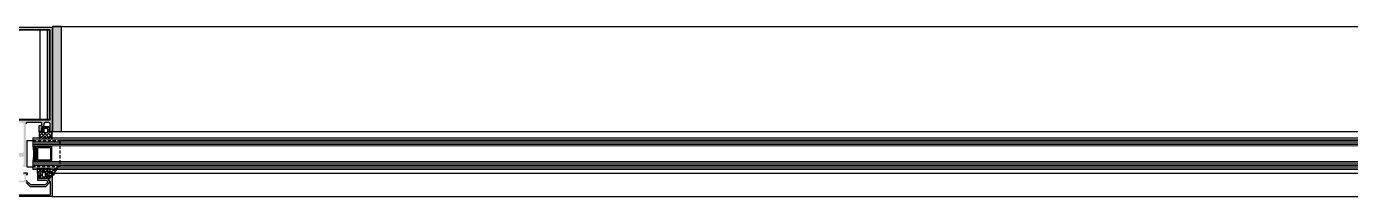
# Model space of a CAD drawing. Header units: millimetres. Extents: x 809 to 8159, y 33 to 4533.
# Drawn here: x 4781.8 to 4883, y 1262.4 to 1275.4 of the extents above; entities that cross this region are included whole.
import ezdxf

# ---------------------------------------------------------------- set-up
doc = ezdxf.new("R2010")
doc.units = ezdxf.units.MM
doc.linetypes.add('HIDDEN', pattern=[0.375, 0.25, -0.125])
for name, color, linetype in [('3', 11, 'Continuous'), ('5', 11, 'Continuous'), ('FITILLER', 240, 'Continuous'), ('GORUNUS-TARAMA', 11, 'Continuous')]:
    doc.layers.add(name, color=color, linetype=linetype)
doc.layers.add('cam', color=5, linetype='Continuous', lineweight=0)

# ---------------------------------------------------------------- blocks, each defined once
blk = doc.blocks.new('ajsdfxcvzx')
h = blk.add_hatch(color=256)
edge = h.paths.add_edge_path()
edge.add_line((36739.5, -7323.87), (36739.5, -7323.8))
edge.add_line((36739.5, -7323.8), (36739.59, -7323.8))
edge.add_line((36739.59, -7323.8), (36739.59, -7323.32))
edge.add_arc((36739.49, -7323.32), 0.1, 0, 90)
edge.add_line((36739.49, -7323.22), (36739.21, -7323.22))
edge.add_arc((36739.21, -7323.32), 0.1, 90, 180)
edge.add_line((36739.11, -7323.32), (36739.11, -7323.4))
edge.add_arc((36739.06, -7323.4), 0.05, 315, 360, ccw=False)
edge.add_line((36739.1, -7323.43), (36738.92, -7323.6))
edge.add_arc((36738.96, -7323.64), 0.05, 135, 180)
edge.add_line((36738.91, -7323.64), (36738.91, -7323.8))
edge.add_line((36738.91, -7323.8), (36739, -7323.8))
edge.add_line((36739, -7323.8), (36739, -7323.87))
edge.add_arc((36738.95, -7323.87), 0.05, -90, 0, ccw=False)
edge.add_line((36738.95, -7323.92), (36738.75, -7323.92))
edge.add_line((36738.75, -7323.92), (36738.75, -7323.48))
edge.add_arc((36738.8, -7323.48), 0.05, 90, 180, ccw=False)
edge.add_line((36738.8, -7323.43), (36738.87, -7323.43))
edge.add_arc((36738.87, -7323.38), 0.05, 270, 315)
edge.add_line((36738.9, -7323.41), (36738.94, -7323.38))
edge.add_arc((36738.9, -7323.35), 0.05, 315, 360)
edge.add_line((36738.95, -7323.35), (36738.95, -7323.27))
edge.add_arc((36738.9, -7323.27), 0.05, 0, 90)
edge.add_line((36738.9, -7323.22), (36738.65, -7323.22))
edge.add_line((36738.65, -7323.22), (36738.28, -7323.22))
edge.add_line((36738.28, -7323.22), (36738.25, -7323.19))
edge.add_line((36738.25, -7323.19), (36738.22, -7323.22))
edge.add_line((36738.22, -7323.22), (36737.85, -7323.22))
edge.add_arc((36737.84, -7323.31), 0.0919, 84.9295, 180.955)
edge.add_line((36737.75, -7323.31), (36737.75, -7325.59))
edge.add_arc((36737.75, -7325.61), 0.02, 90, 270)
edge.add_line((36737.75, -7325.63), (36737.75, -7325.65))
edge.add_arc((36737.75, -7325.67), 0.02, 90, 270)
edge.add_line((36737.75, -7325.69), (36737.75, -7326.62))
edge.add_line((36737.75, -7326.62), (36737.61, -7326.62))
edge.add_arc((36737.61, -7326.56), 0.06, 180, 270, ccw=False)
edge.add_line((36737.55, -7326.56), (36737.48, -7326.56))
edge.add_arc((36737.48, -7326.53), 0.03, 180, 270, ccw=False)
edge.add_line((36737.45, -7326.53), (36737.45, -7326.49))
edge.add_arc((36737.48, -7326.49), 0.03, 90, 180, ccw=False)
edge.add_line((36737.48, -7326.46), (36737.55, -7326.46))
edge.add_line((36737.55, -7326.46), (36737.55, -7325.82))
edge.add_line((36737.55, -7325.82), (36737.3, -7325.82))
edge.add_line((36737.3, -7325.82), (36737.25, -7325.77))
edge.add_line((36737.25, -7325.77), (36737.2, -7325.82))
edge.add_line((36737.2, -7325.82), (36736.95, -7325.82))
edge.add_line((36736.95, -7325.82), (36736.95, -7326.46))
edge.add_line((36736.95, -7326.46), (36737.02, -7326.46))
edge.add_arc((36737.02, -7326.49), 0.03, 0, 90, ccw=False)
edge.add_line((36737.05, -7326.49), (36737.05, -7326.53))
edge.add_arc((36737.02, -7326.53), 0.03, -90, 0, ccw=False)
edge.add_line((36737.02, -7326.56), (36736.95, -7326.56))
edge.add_arc((36736.89, -7326.56), 0.06, 270, 360, ccw=False)
edge.add_line((36736.89, -7326.62), (36736.75, -7326.62))
edge.add_line((36736.75, -7326.62), (36736.75, -7325.69))
edge.add_arc((36736.75, -7325.67), 0.02, 270, 450)
edge.add_line((36736.75, -7325.65), (36736.75, -7325.63))
edge.add_arc((36736.75, -7325.61), 0.02, 270, 450)
edge.add_line((36736.75, -7325.59), (36736.75, -7323.31))
edge.add_arc((36736.66, -7323.31), 0.0919, 359.045, 455.0705)
edge.add_line((36736.65, -7323.22), (36736.28, -7323.22))
edge.add_line((36736.28, -7323.22), (36736.25, -7323.19))
edge.add_line((36736.25, -7323.19), (36736.22, -7323.22))
edge.add_line((36736.22, -7323.22), (36735.85, -7323.22))
edge.add_line((36735.85, -7323.22), (36735.6, -7323.22))
edge.add_arc((36735.6, -7323.27), 0.05, 90, 180)
edge.add_line((36735.55, -7323.27), (36735.55, -7323.35))
edge.add_arc((36735.6, -7323.35), 0.05, 180, 225)
edge.add_line((36735.56, -7323.38), (36735.6, -7323.41))
edge.add_arc((36735.63, -7323.38), 0.05, 225, 270)
edge.add_line((36735.63, -7323.43), (36735.7, -7323.43))
edge.add_arc((36735.7, -7323.48), 0.05, 0, 90, ccw=False)
edge.add_line((36735.75, -7323.48), (36735.75, -7323.92))
edge.add_line((36735.75, -7323.92), (36735.55, -7323.92))
edge.add_arc((36735.55, -7323.87), 0.05, 180, 270, ccw=False)
edge.add_line((36735.5, -7323.87), (36735.5, -7323.8))
edge.add_line((36735.5, -7323.8), (36735.59, -7323.8))
edge.add_line((36735.59, -7323.8), (36735.59, -7323.64))
edge.add_arc((36735.54, -7323.64), 0.05, 360, 405)
edge.add_line((36735.58, -7323.6), (36735.4, -7323.43))
edge.add_arc((36735.44, -7323.4), 0.05, 180, 225, ccw=False)
edge.add_line((36735.39, -7323.4), (36735.39, -7323.32))
edge.add_arc((36735.29, -7323.32), 0.1, 0, 90)
edge.add_line((36735.29, -7323.22), (36735.01, -7323.22))
edge.add_arc((36735.01, -7323.32), 0.1, 90, 180)
edge.add_line((36734.91, -7323.32), (36734.91, -7323.8))
edge.add_line((36734.91, -7323.8), (36735, -7323.8))
edge.add_line((36735, -7323.8), (36735, -7323.87))
edge.add_arc((36734.95, -7323.87), 0.05, -90, 0, ccw=False)
edge.add_line((36734.95, -7323.92), (36734.75, -7323.92))
edge.add_line((36734.75, -7323.92), (36734.75, -7315.93))
edge.add_line((36734.75, -7315.93), (36739.75, -7315.93))
edge.add_line((36739.75, -7315.93), (36739.75, -7323.92))
edge.add_line((36739.75, -7323.92), (36739.55, -7323.92))
edge.add_arc((36739.55, -7323.87), 0.05, 180, 270, ccw=False)
h.paths.add_polyline_path([(36734.95, -7323.03), (36734.95, -7316.13), (36739.55, -7316.13), (36739.55, -7323.03), (36737.25, -7323.03)], flags=16)
edge = h.paths.add_edge_path(flags=16)
edge.add_arc((36737.45, -7325.43), 0.1, 270, 360)
edge.add_line((36737.55, -7325.43), (36737.55, -7323.33))
edge.add_arc((36737.45, -7323.33), 0.1, 0, 90)
edge.add_line((36737.45, -7323.23), (36737.05, -7323.23))
edge.add_arc((36737.05, -7323.33), 0.1, 90, 180)
edge.add_line((36736.95, -7323.33), (36736.95, -7325.43))
edge.add_arc((36737.05, -7325.43), 0.1, 180, 270)
edge.add_line((36737.05, -7325.53), (36737.45, -7325.53))
h = blk.add_hatch()
h.set_pattern_fill('NET', color=256, angle=90, style=0)
h.set_pattern_definition([(90, (36730.7924, -7267.74738), (0.125, -1e-17), []), (360, (36730.7924, -7267.74738), (1e-17, -0.125), [])])
h.paths.add_polyline_path([(36738.54, -7326.17), (36738.54, -7325.01), (36738.25, -7325.01), (36738.29, -7325.21), (36738.31, -7325.44), (36738.31, -7325.7), (36738.28, -7326.03), (36738.26, -7326.17)])
h = blk.add_hatch(color=256)
edge = h.paths.add_edge_path()
edge.add_arc((36734.93, -7328.68), 0.05, 180, 270)
edge.add_line((36734.93, -7328.73), (36739.57, -7328.73))
edge.add_arc((36739.57, -7328.68), 0.05, 270, 360)
edge.add_line((36739.62, -7328.68), (36739.62, -7327.73))
edge.add_line((36739.62, -7327.73), (36739.49, -7327.62))
edge.add_arc((36739.52, -7327.58), 0.05, 140, 230, ccw=False)
edge.add_line((36739.48, -7327.55), (36739.71, -7327.27))
edge.add_arc((36739.73, -7327.28), 0.02, 0, 140, ccw=False)
edge.add_line((36739.75, -7327.28), (36739.75, -7328.81))
edge.add_arc((36739.7, -7328.81), 0.05, 270, 360, ccw=False)
edge.add_line((36739.7, -7328.86), (36734.8, -7328.86))
edge.add_arc((36734.8, -7328.81), 0.05, 180, 270, ccw=False)
edge.add_line((36734.75, -7328.81), (36734.75, -7327.28))
edge.add_arc((36734.77, -7327.28), 0.02, 40, 180, ccw=False)
edge.add_line((36734.79, -7327.27), (36735.02, -7327.55))
edge.add_arc((36734.98, -7327.58), 0.05, -50, 40, ccw=False)
edge.add_line((36735.01, -7327.62), (36734.88, -7327.73))
edge.add_line((36734.88, -7327.73), (36734.88, -7328.68))
h = blk.add_hatch(color=256)
edge = h.paths.add_edge_path()
edge.add_line((36735.77, -7327.49), (36735.17, -7327.49))
edge.add_line((36735.17, -7327.49), (36734.94, -7327.21))
edge.add_line((36734.94, -7327.21), (36735.14, -7327.21))
edge.add_line((36735.14, -7327.21), (36735.14, -7327.14))
edge.add_arc((36735.09, -7327.14), 0.05, 360, 450)
edge.add_line((36735.09, -7327.09), (36734.76, -7327.09))
edge.add_line((36734.76, -7327.09), (36734.76, -7327.19))
edge.add_line((36734.76, -7327.19), (36735.05, -7327.55))
edge.add_arc((36735.02, -7327.58), 0.05, -50, 40, ccw=False)
edge.add_line((36735.05, -7327.62), (36734.96, -7327.7))
edge.add_arc((36734.99, -7327.73), 0.05, 130, 220)
edge.add_line((36734.95, -7327.77), (36735.21, -7328.07))
edge.add_arc((36735.25, -7328.04), 0.05, 220, 270)
edge.add_line((36735.25, -7328.09), (36736.43, -7328.09))
edge.add_arc((36736.43, -7328.04), 0.05, 270, 315)
edge.add_line((36736.46, -7328.07), (36736.64, -7327.9))
edge.add_line((36736.64, -7327.9), (36736.64, -7327.85))
edge.add_line((36736.64, -7327.85), (36736.68, -7327.85))
edge.add_line((36736.68, -7327.85), (36736.74, -7327.8))
edge.add_arc((36736.77, -7327.84), 0.05, 90, 135, ccw=False)
edge.add_line((36736.77, -7327.79), (36737.73, -7327.79))
edge.add_arc((36737.73, -7327.84), 0.05, 45, 90, ccw=False)
edge.add_line((36737.76, -7327.8), (36737.82, -7327.85))
edge.add_line((36737.82, -7327.85), (36737.86, -7327.85))
edge.add_line((36737.86, -7327.85), (36737.86, -7327.9))
edge.add_line((36737.86, -7327.9), (36738.04, -7328.07))
edge.add_arc((36738.07, -7328.04), 0.05, 225, 270)
edge.add_line((36738.07, -7328.09), (36739.25, -7328.09))
edge.add_arc((36739.25, -7328.04), 0.05, 270, 320)
edge.add_line((36739.29, -7328.07), (36739.55, -7327.77))
edge.add_arc((36739.51, -7327.73), 0.05, 320, 410)
edge.add_line((36739.54, -7327.7), (36739.45, -7327.62))
edge.add_arc((36739.48, -7327.58), 0.05, 140, 230, ccw=False)
edge.add_line((36739.45, -7327.55), (36739.75, -7327.19))
edge.add_line((36739.75, -7327.19), (36739.75, -7327.09))
edge.add_line((36739.75, -7327.09), (36739.41, -7327.09))
edge.add_arc((36739.41, -7327.14), 0.05, 90, 180)
edge.add_line((36739.36, -7327.14), (36739.36, -7327.21))
edge.add_line((36739.36, -7327.21), (36739.56, -7327.21))
edge.add_line((36739.56, -7327.21), (36739.33, -7327.49))
edge.add_line((36739.33, -7327.49), (36738.73, -7327.49))
edge.add_line((36738.73, -7327.49), (36738.73, -7327.21))
edge.add_line((36738.73, -7327.21), (36738.86, -7327.21))
edge.add_line((36738.86, -7327.21), (36738.86, -7327.14))
edge.add_arc((36738.81, -7327.14), 0.05, 0, 90)
edge.add_line((36738.81, -7327.09), (36738.61, -7327.09))
edge.add_line((36738.61, -7327.09), (36738.61, -7327.56))
edge.add_arc((36738.66, -7327.56), 0.05, 180, 270)
edge.add_line((36738.66, -7327.61), (36739.23, -7327.61))
edge.add_arc((36739.23, -7327.66), 0.05, 50, 90, ccw=False)
edge.add_line((36739.27, -7327.62), (36739.37, -7327.71))
edge.add_arc((36739.34, -7327.75), 0.05, -40, 50, ccw=False)
edge.add_line((36739.38, -7327.78), (36739.24, -7327.95))
edge.add_arc((36739.2, -7327.92), 0.05, 270, 320, ccw=False)
edge.add_line((36739.2, -7327.97), (36738.12, -7327.97))
edge.add_arc((36738.12, -7327.92), 0.05, 225, 270, ccw=False)
edge.add_line((36738.09, -7327.95), (36737.76, -7327.63))
edge.add_arc((36737.8, -7327.59), 0.05, 180, 225, ccw=False)
edge.add_line((36737.75, -7327.59), (36737.75, -7327.19))
edge.add_line((36737.75, -7327.19), (36737.85, -7327.19))
edge.add_line((36737.85, -7327.19), (36737.85, -7327.09))
edge.add_line((36737.85, -7327.09), (36737.55, -7327.09))
edge.add_arc((36737.55, -7327.14), 0.05, 90, 180)
edge.add_line((36737.5, -7327.14), (36737.5, -7327.21))
edge.add_line((36737.5, -7327.21), (36737.63, -7327.21))
edge.add_line((36737.63, -7327.21), (36737.63, -7327.59))
edge.add_arc((36737.58, -7327.59), 0.05, 270, 360, ccw=False)
edge.add_line((36737.58, -7327.64), (36736.92, -7327.64))
edge.add_arc((36736.92, -7327.59), 0.05, 180, 270, ccw=False)
edge.add_line((36736.87, -7327.59), (36736.87, -7327.21))
edge.add_line((36736.87, -7327.21), (36737, -7327.21))
edge.add_line((36737, -7327.21), (36737, -7327.14))
edge.add_arc((36736.95, -7327.14), 0.05, 0, 90)
edge.add_line((36736.95, -7327.09), (36736.65, -7327.09))
edge.add_line((36736.65, -7327.09), (36736.65, -7327.19))
edge.add_line((36736.65, -7327.19), (36736.75, -7327.19))
edge.add_line((36736.75, -7327.19), (36736.75, -7327.59))
edge.add_arc((36736.7, -7327.59), 0.05, 315, 360, ccw=False)
edge.add_line((36736.74, -7327.63), (36736.41, -7327.95))
edge.add_arc((36736.38, -7327.92), 0.05, 270, 315, ccw=False)
edge.add_line((36736.38, -7327.97), (36735.3, -7327.97))
edge.add_arc((36735.3, -7327.92), 0.05, 220, 270, ccw=False)
edge.add_line((36735.26, -7327.95), (36735.12, -7327.78))
edge.add_arc((36735.16, -7327.75), 0.05, 130, 220, ccw=False)
edge.add_line((36735.13, -7327.71), (36735.23, -7327.62))
edge.add_arc((36735.27, -7327.66), 0.05, 90, 130, ccw=False)
edge.add_line((36735.27, -7327.61), (36735.84, -7327.61))
edge.add_arc((36735.84, -7327.56), 0.05, 270, 360)
edge.add_line((36735.89, -7327.56), (36735.89, -7327.09))
edge.add_line((36735.89, -7327.09), (36735.69, -7327.09))
edge.add_arc((36735.69, -7327.14), 0.05, 90, 180)
edge.add_line((36735.64, -7327.14), (36735.64, -7327.21))
edge.add_line((36735.64, -7327.21), (36735.77, -7327.21))
edge.add_line((36735.77, -7327.21), (36735.77, -7327.49))
at = {"layer": 'FITILLER'}
h = blk.add_hatch(dxfattribs=at)
h.set_pattern_fill('DOTS', color=256, scale=1.2, angle=45, style=0)
h.set_pattern_definition([(45, (36598.188494, -7418.0843), (-0.026516504, 0.079549513), [0, -0.075])])
h.paths.add_polyline_path([(36739.76, -7323.89), (36740.45, -7323.89), (36740.45, -7315.89), (36739.76, -7315.89)])
h = blk.add_hatch(dxfattribs=at)
h.set_pattern_fill('NET', color=256, scale=1.5, angle=135, style=0)
h.set_pattern_definition([(135, (36727.00368, -7337.52902), (-0.1325825, -0.1325825), []), (225, (36727.00368, -7337.52902), (0.1325825, -0.1325825), [])])
edge = h.paths.add_edge_path(flags=16)
edge.add_arc((36739.23, -7323.9), 0.1, 180, 270, ccw=False)
edge.add_line((36739.13, -7323.9), (36739.13, -7323.74))
edge.add_arc((36739.23, -7323.74), 0.1, 90, 180, ccw=False)
edge.add_line((36739.23, -7323.64), (36739.28, -7323.64))
edge.add_arc((36739.28, -7323.74), 0.1, 0, 90, ccw=False)
edge.add_line((36739.38, -7323.74), (36739.38, -7323.9))
edge.add_arc((36739.28, -7323.9), 0.1, -90, 0, ccw=False)
edge.add_line((36739.28, -7324), (36739.23, -7324))
edge = h.paths.add_edge_path()
edge.add_line((36738.75, -7323.91), (36738.75, -7324.43))
edge.add_arc((36738.76, -7324.43), 0.01, 180, 315)
edge.add_line((36738.77, -7324.44), (36738.88, -7324.33))
edge.add_arc((36738.88, -7324.33), 0.00893, 45, 135, ccw=False)
edge.add_line((36738.89, -7324.33), (36739, -7324.44))
edge.add_arc((36739.01, -7324.43), 0.00893, 225, 315)
edge.add_line((36739.01, -7324.44), (36739.12, -7324.33))
edge.add_arc((36739.13, -7324.33), 0.00893, 45, 135, ccw=False)
edge.add_line((36739.13, -7324.33), (36739.24, -7324.44))
edge.add_arc((36739.25, -7324.43), 0.00893, 225, 315)
edge.add_line((36739.26, -7324.44), (36739.37, -7324.33))
edge.add_arc((36739.37, -7324.33), 0.00893, 45, 135, ccw=False)
edge.add_line((36739.38, -7324.33), (36739.49, -7324.44))
edge.add_arc((36739.49, -7324.43), 0.00893, 225, 315)
edge.add_line((36739.5, -7324.44), (36739.61, -7324.33))
edge.add_arc((36739.62, -7324.33), 0.00893, 45, 135, ccw=False)
edge.add_line((36739.62, -7324.33), (36739.73, -7324.44))
edge.add_arc((36739.74, -7324.43), 0.01, 225, 360)
edge.add_line((36739.75, -7324.43), (36739.75, -7323.91))
edge.add_line((36739.75, -7323.91), (36739.53, -7323.91))
edge.add_arc((36739.53, -7323.86), 0.05, 180, 270, ccw=False)
edge.add_line((36739.48, -7323.86), (36739.48, -7323.74))
edge.add_line((36739.48, -7323.74), (36739.58, -7323.74))
edge.add_line((36739.58, -7323.74), (36739.58, -7323.69))
edge.add_line((36739.58, -7323.69), (36739.5, -7323.56))
edge.add_arc((36739.46, -7323.59), 0.05, 30, 90)
edge.add_line((36739.46, -7323.54), (36739.04, -7323.54))
edge.add_arc((36739.04, -7323.59), 0.05, 90, 150)
edge.add_line((36739, -7323.56), (36738.93, -7323.69))
edge.add_line((36738.93, -7323.69), (36738.93, -7323.74))
edge.add_line((36738.93, -7323.74), (36739.03, -7323.74))
edge.add_line((36739.03, -7323.74), (36739.03, -7323.86))
edge.add_arc((36738.98, -7323.86), 0.05, -90, 0, ccw=False)
edge.add_line((36738.98, -7323.91), (36738.75, -7323.91))
h = blk.add_hatch(dxfattribs=at)
h.set_pattern_fill('NET', color=256, scale=1.5, angle=135, style=0)
h.set_pattern_definition([(135, (36722.76215, -7341.505), (-0.1325825, -0.1325825), []), (225, (36722.76215, -7341.505), (0.1325825, -0.1325825), [])])
edge = h.paths.add_edge_path(flags=16)
edge.add_arc((36739.13, -7327.26), 0.1, 270, 360)
edge.add_line((36739.23, -7327.26), (36739.23, -7327.14))
edge.add_arc((36739.13, -7327.14), 0.1, 0, 90)
edge.add_line((36739.13, -7327.04), (36739.08, -7327.04))
edge.add_arc((36739.08, -7327.14), 0.1, 90, 180)
edge.add_line((36738.98, -7327.14), (36738.98, -7327.26))
edge.add_arc((36739.08, -7327.26), 0.1, 180, 270)
edge.add_line((36739.08, -7327.36), (36739.13, -7327.36))
edge = h.paths.add_edge_path()
edge.add_arc((36740.09, -7327.1), 0.2, 139.7669, 170)
edge.add_line((36739.89, -7327.07), (36739.87, -7327.2))
edge.add_arc((36739.82, -7327.2), 0.05, 285, 350, ccw=False)
edge.add_line((36739.83, -7327.24), (36739.77, -7327.26))
edge.add_line((36739.77, -7327.26), (36739.77, -7327.09))
edge.add_line((36739.77, -7327.09), (36739.38, -7327.09))
edge.add_arc((36739.38, -7327.14), 0.05, 90, 180)
edge.add_line((36739.33, -7327.14), (36739.33, -7327.26))
edge.add_line((36739.33, -7327.26), (36739.43, -7327.26))
edge.add_line((36739.43, -7327.26), (36739.43, -7327.31))
edge.add_line((36739.43, -7327.31), (36739.36, -7327.44))
edge.add_arc((36739.31, -7327.41), 0.05, 270, 330, ccw=False)
edge.add_line((36739.31, -7327.46), (36738.9, -7327.46))
edge.add_arc((36738.9, -7327.41), 0.05, 210, 270, ccw=False)
edge.add_line((36738.86, -7327.44), (36738.78, -7327.31))
edge.add_line((36738.78, -7327.31), (36738.78, -7327.26))
edge.add_line((36738.78, -7327.26), (36738.88, -7327.26))
edge.add_line((36738.88, -7327.26), (36738.88, -7327.14))
edge.add_arc((36738.83, -7327.14), 0.05, 360, 450)
edge.add_line((36738.83, -7327.09), (36738.61, -7327.09))
edge.add_line((36738.61, -7327.09), (36738.61, -7326.74))
edge.add_line((36738.61, -7326.74), (36738.76, -7326.74))
edge.add_line((36738.76, -7326.74), (36738.76, -7326.89))
edge.add_arc((36738.81, -7326.89), 0.05, 180, 270)
edge.add_line((36738.81, -7326.94), (36738.83, -7326.94))
edge.add_arc((36738.83, -7326.89), 0.05, 270, 360)
edge.add_line((36738.88, -7326.89), (36738.88, -7326.74))
edge.add_line((36738.88, -7326.74), (36739.03, -7326.74))
edge.add_line((36739.03, -7326.74), (36739.03, -7326.89))
edge.add_arc((36739.08, -7326.89), 0.05, 180, 270)
edge.add_line((36739.08, -7326.94), (36739.1, -7326.94))
edge.add_arc((36739.1, -7326.89), 0.05, 270, 360)
edge.add_line((36739.15, -7326.89), (36739.15, -7326.74))
edge.add_line((36739.15, -7326.74), (36739.3, -7326.74))
edge.add_line((36739.3, -7326.74), (36739.3, -7326.89))
edge.add_arc((36739.35, -7326.89), 0.05, 180, 270)
edge.add_line((36739.35, -7326.94), (36739.37, -7326.94))
edge.add_arc((36739.37, -7326.89), 0.05, 270, 360)
edge.add_line((36739.42, -7326.89), (36739.42, -7326.74))
edge.add_line((36739.42, -7326.74), (36739.57, -7326.74))
edge.add_line((36739.57, -7326.74), (36739.57, -7326.89))
edge.add_arc((36739.62, -7326.89), 0.05, 180, 270)
edge.add_line((36739.62, -7326.94), (36739.73, -7326.94))
edge.add_arc((36739.73, -7326.89), 0.05, 270, 310)
edge.add_line((36739.76, -7326.92), (36740.08, -7326.66))
edge.add_arc((36740.12, -7326.69), 0.05, -40.2331, 139.7669, ccw=False)
edge.add_line((36740.15, -7326.72), (36739.94, -7326.98))
at = {"linetype": 'HIDDEN'}
for p, q in [((36738.27, -7324.59), (36740.33, -7324.59)), ((36740.33, -7324.59), (36740.33, -7326.59)), ((36740.33, -7326.59), (36738.25, -7326.59))]:
    blk.add_line(p, q, dxfattribs=at)
blk.add_line((36738.25, -7326.59), (36738.25, -7326.59))
at = {"elevation": 0}
for points in [[(36734.75, -7315.93), (36739.75, -7315.93), (36739.75, -7323.92), (36739.55, -7323.92, -0.414214), (36739.5, -7323.87), (36739.5, -7323.8), (36739.59, -7323.8), (36739.59, -7323.32, 0.414214), (36739.49, -7323.22), (36739.21, -7323.22, 0.414214), (36739.11, -7323.32), (36739.11, -7323.4, -0.198912), (36739.1, -7323.43), (36738.92, -7323.6, 0.198912), (36738.91, -7323.64), (36738.91, -7323.8), (36739, -7323.8), (36739, -7323.87, -0.414214), (36738.95, -7323.92), (36738.75, -7323.92), (36738.75, -7323.48, -0.414214), (36738.8, -7323.43), (36738.87, -7323.43, 0.198912), (36738.9, -7323.41), (36738.94, -7323.38, 0.198912), (36738.95, -7323.35), (36738.95, -7323.27, 0.414214), (36738.9, -7323.22), (36738.65, -7323.22), (36738.28, -7323.22), (36738.25, -7323.19), (36738.22, -7323.22), (36737.85, -7323.22, 0.445362), (36737.75, -7323.31)], [(36737.76, -7327.8), (36737.82, -7327.85), (36737.86, -7327.85), (36737.86, -7327.9), (36738.04, -7328.07, 0.198912), (36738.07, -7328.09), (36739.25, -7328.09, 0.221695), (36739.29, -7328.07), (36739.55, -7327.77, 0.414214), (36739.54, -7327.7), (36739.45, -7327.62, -0.414214), (36739.45, -7327.55), (36739.75, -7327.19), (36739.75, -7327.09), (36739.41, -7327.09, 0.414214), (36739.36, -7327.14), (36739.36, -7327.21), (36739.56, -7327.21), (36739.33, -7327.49), (36738.73, -7327.49), (36738.73, -7327.21), (36738.86, -7327.21), (36738.86, -7327.14, 0.414214), (36738.81, -7327.09), (36738.61, -7327.09), (36738.61, -7327.56, 0.414214), (36738.66, -7327.61), (36739.23, -7327.61, -0.176327), (36739.27, -7327.62), (36739.37, -7327.71, -0.414214), (36739.38, -7327.78), (36739.24, -7327.95, -0.221695), (36739.2, -7327.97), (36738.12, -7327.97, -0.198912), (36738.09, -7327.95), (36737.76, -7327.63, -0.198912)], [(36737.75, -7327.19), (36737.85, -7327.19), (36737.85, -7327.09), (36737.55, -7327.09, 0.414214)]]:
    blk.add_lwpolyline(points, format="xyb", dxfattribs=at)
for points in [[(36734.95, -7323.03), (36734.95, -7316.13), (36739.55, -7316.13), (36739.55, -7323.03), (36737.25, -7323.03)], [(36738.54, -7326.17), (36738.54, -7325.01), (36738.25, -7325.01), (36738.29, -7325.21), (36738.31, -7325.44), (36738.31, -7325.7), (36738.28, -7326.03), (36738.26, -7326.17)], [(36738.55, -7326.19), (36738.55, -7325.01), (36739.7, -7325.01), (36739.7, -7326.19)], [(36738.65, -7326.09), (36738.65, -7325.11), (36739.6, -7325.11), (36739.6, -7326.09)]]:
    blk.add_lwpolyline(points, close=True, dxfattribs=at)
blk.add_lwpolyline([(36734.88, -7328.68, 0.414214), (36734.93, -7328.73), (36739.57, -7328.73, 0.414214), (36739.62, -7328.68), (36739.62, -7327.73), (36739.49, -7327.62, -0.414214), (36739.48, -7327.55), (36739.71, -7327.27, -0.700208), (36739.75, -7327.28), (36739.75, -7328.81, -0.414214), (36739.7, -7328.86), (36734.8, -7328.86, -0.414214), (36734.75, -7328.81), (36734.75, -7327.28, -0.700208), (36734.79, -7327.27), (36735.02, -7327.55, -0.414214), (36735.01, -7327.62), (36734.88, -7327.73)], format="xyb", close=True, dxfattribs=at)
at = {"layer": '3'}
for p, q in [((36737.79, -7324.59), (36738.25, -7324.59)), ((36737.79, -7324.59), (36737.79, -7326.59)), ((36737.79, -7326.59), (36738.25, -7326.59))]:
    blk.add_line(p, q, dxfattribs=at)
at = {"layer": '5'}
for p, q in [((36739.75, -7315.89), (36809.97, -7315.89)), ((36803.5, -7315.89), (36903.31, -7315.89)), ((36739.75, -7323.89), (36809.97, -7323.89)), ((36803.5, -7323.89), (36903.31, -7323.89)), ((36739.51, -7327.09), (36903.31, -7327.09)), ((36739.75, -7328.86), (36809.97, -7328.86)), ((36803.5, -7328.86), (36903.31, -7328.86))]:
    blk.add_line(p, q, dxfattribs=at)
at = {"layer": 'cam'}
for p, q in [((36809.92, -7324.39), (36738.25, -7324.39)), ((36738.25, -7324.99), (36738.25, -7324.39)), ((36809.92, -7324.49), (36738.25, -7324.49)), ((36809.92, -7324.59), (36740.37, -7324.59)), ((36903.26, -7324.39), (36802, -7324.39)), ((36903.26, -7324.49), (36802, -7324.49)), ((36903.26, -7324.59), (36804.12, -7324.59)), ((36809.92, -7324.69), (36738.25, -7324.69)), ((36809.92, -7324.79), (36738.25, -7324.79)), ((36809.92, -7324.89), (36738.25, -7324.89)), ((36809.92, -7324.99), (36738.25, -7324.99)), ((36903.26, -7324.69), (36802, -7324.69)), ((36903.26, -7324.79), (36802, -7324.79)), ((36903.26, -7324.89), (36802, -7324.89)), ((36903.26, -7324.99), (36802, -7324.99)), ((36809.97, -7326.19), (36738.25, -7326.19)), ((36738.25, -7326.79), (36738.25, -7326.19)), ((36809.97, -7326.29), (36738.25, -7326.29)), ((36809.97, -7326.39), (36738.25, -7326.39)), ((36809.97, -7326.49), (36738.25, -7326.49)), ((36809.97, -7326.59), (36740.38, -7326.59)), ((36903.31, -7326.19), (36802, -7326.19)), ((36903.31, -7326.29), (36802, -7326.29)), ((36903.31, -7326.39), (36802, -7326.39)), ((36903.31, -7326.49), (36802, -7326.49)), ((36903.31, -7326.59), (36804.12, -7326.59)), ((36809.97, -7326.69), (36738.25, -7326.69)), ((36809.97, -7326.79), (36738.25, -7326.79)), ((36903.31, -7326.69), (36802, -7326.69)), ((36903.31, -7326.79), (36802, -7326.79))]:
    blk.add_line(p, q, dxfattribs=at)
at = {"layer": 'FITILLER', "elevation": 0}
blk.add_lwpolyline([(36739.76, -7323.89), (36740.45, -7323.89), (36740.45, -7315.89), (36739.76, -7315.89)], close=True, dxfattribs=at)
for points in [[(36738.75, -7323.91), (36738.75, -7324.43, 0.668179), (36738.77, -7324.44), (36738.88, -7324.33, -0.414214), (36738.89, -7324.33), (36739, -7324.44, 0.414214), (36739.01, -7324.44), (36739.12, -7324.33, -0.414214), (36739.13, -7324.33), (36739.24, -7324.44, 0.414214), (36739.26, -7324.44), (36739.37, -7324.33, -0.414214), (36739.38, -7324.33), (36739.49, -7324.44, 0.414214), (36739.5, -7324.44), (36739.61, -7324.33, -0.414214), (36739.62, -7324.33), (36739.73, -7324.44, 0.668179), (36739.75, -7324.43), (36739.75, -7323.91), (36739.53, -7323.91, -0.414214), (36739.48, -7323.86), (36739.48, -7323.74), (36739.58, -7323.74), (36739.58, -7323.69), (36739.5, -7323.56, 0.267949), (36739.46, -7323.54), (36739.04, -7323.54, 0.267949), (36739, -7323.56), (36738.93, -7323.69), (36738.93, -7323.74), (36739.03, -7323.74), (36739.03, -7323.86, -0.414214), (36738.98, -7323.91)], [(36739.23, -7324, -0.414214), (36739.13, -7323.9), (36739.13, -7323.74, -0.414214), (36739.23, -7323.64), (36739.28, -7323.64, -0.414214), (36739.38, -7323.74), (36739.38, -7323.9, -0.414214), (36739.28, -7324)], [(36739.94, -7326.98, 0.132688), (36739.89, -7327.07), (36739.87, -7327.2, -0.291473), (36739.83, -7327.24), (36739.77, -7327.26), (36739.77, -7327.09), (36739.38, -7327.09, 0.414214), (36739.33, -7327.14), (36739.33, -7327.26), (36739.43, -7327.26), (36739.43, -7327.31), (36739.36, -7327.44, -0.267949), (36739.31, -7327.46), (36738.9, -7327.46, -0.267949), (36738.86, -7327.44), (36738.78, -7327.31), (36738.78, -7327.26), (36738.88, -7327.26), (36738.88, -7327.14, 0.414214), (36738.83, -7327.09), (36738.61, -7327.09), (36738.61, -7326.74), (36738.76, -7326.74), (36738.76, -7326.89, 0.414214), (36738.81, -7326.94), (36738.83, -7326.94, 0.414214), (36738.88, -7326.89), (36738.88, -7326.74), (36739.03, -7326.74), (36739.03, -7326.89, 0.414214), (36739.08, -7326.94), (36739.1, -7326.94, 0.414214), (36739.15, -7326.89), (36739.15, -7326.74), (36739.3, -7326.74), (36739.3, -7326.89, 0.414214), (36739.35, -7326.94), (36739.37, -7326.94, 0.414214), (36739.42, -7326.89), (36739.42, -7326.74), (36739.57, -7326.74), (36739.57, -7326.89, 0.414214), (36739.62, -7326.94), (36739.73, -7326.94, 0.176327), (36739.76, -7326.92), (36740.08, -7326.66, -1), (36740.15, -7326.72)], [(36739.13, -7327.36, 0.414214), (36739.23, -7327.26), (36739.23, -7327.14, 0.414214), (36739.13, -7327.04), (36739.08, -7327.04, 0.414214), (36738.98, -7327.14), (36738.98, -7327.26, 0.414214), (36739.08, -7327.36)]]:
    blk.add_lwpolyline(points, format="xyb", close=True, dxfattribs=at)
at = {"layer": 'GORUNUS-TARAMA'}
for p, q in [((36739.54, -7316.13), (36734.97, -7316.13)), ((36738.83, -7322.97), (36738.83, -7316.13)), ((36739.39, -7322.97), (36739.39, -7316.13)), ((36739.54, -7322.97), (36739.54, -7316.13)), ((36739.54, -7322.97), (36734.97, -7322.97))]:
    blk.add_line(p, q, dxfattribs=at)

msp = doc.modelspace()

# ---------------------------------------------------------------- block references
at = {"layer": 'GORUNUS-TARAMA'}
msp.add_blockref('ajsdfxcvzx', (-31955.96, 8591.27), dxfattribs=at)

doc.saveas('drawing.dxf')
